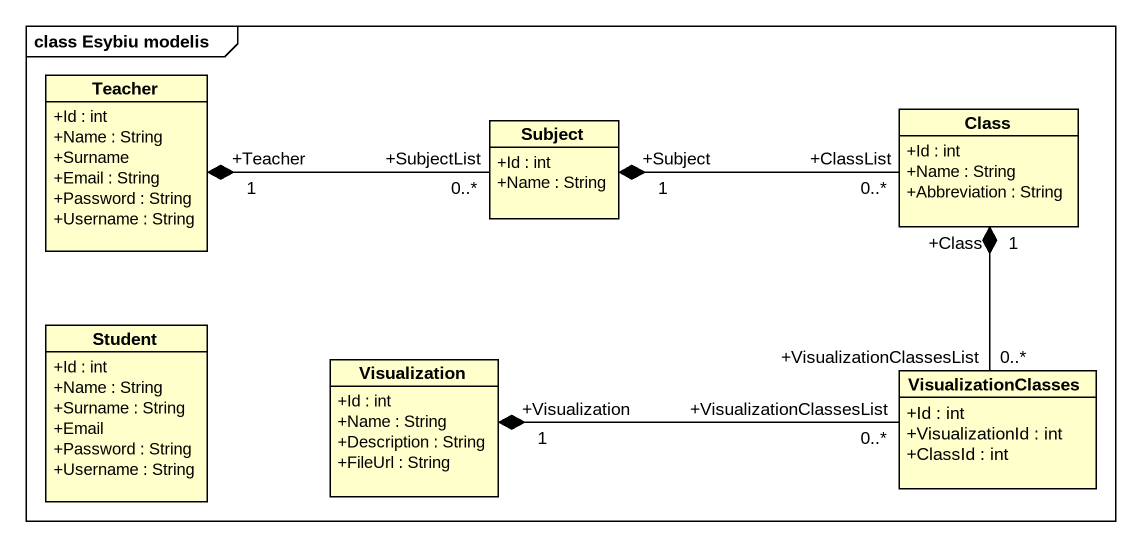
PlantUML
@startuml
mainframe class Esybiu modelis
hide circle
hide empty members
skinparam classAttributeIconSize 0
class Teacher {
  +Id : int
  +Name : String
  +Surname
  +Email : String
  +Password : String
  +Username : String
}
class Subject {
  +Id : int
  +Name : String
}
class "Class" as Class_ {
  +Id : int
  +Name : String
  +Abbreviation : String
}
class Student {
  +Id : int
  +Name : String
  +Surname : String
  +Email
  +Password : String
  +Username : String
}
class Visualization {
  +Id : int
  +Name : String
  +Description : String
  +FileUrl : String
}
class VisualizationClasses {
  +Id : int
  +VisualizationId : int
  +ClassId : int
}
Teacher "1\n+Teacher" *-right- "0..*\n+SubjectList" Subject
Subject "1\n+Subject" *-right- "0..*\n+ClassList" Class_
Class_ "1\n+Class" *-- "0..*\n+VisualizationClassesList" VisualizationClasses
Visualization "1\n+Visualization" *-right- "0..*\n+VisualizationClassesList" VisualizationClasses
@enduml
